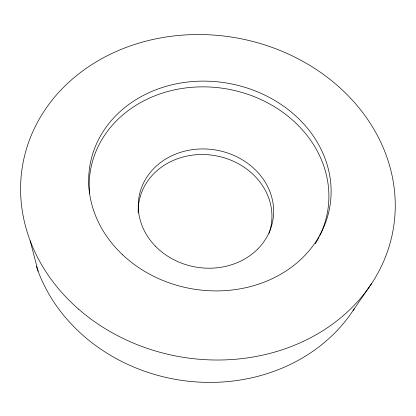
<?xml version="1.0" encoding="UTF-8"?>
<svg xmlns="http://www.w3.org/2000/svg" width="416" height="416" viewBox="0 0 416 416"><rect width="100%" height="100%" fill="white"/><g stroke="black" fill="none" stroke-linecap="round" stroke-linejoin="round"><path stroke-width="0.62" d="M353.07 310.534L371.524 283.676M30.17 240.739L38.106 271.232M354.494 308.344A174.122 153.608 9.9 0 1 184.184 380.713A174.122 153.608 9.9 0 1 36.348 266.282M138.221 212.945A67.106 58.88 9.9 0 1 213.876 155.433A67.106 58.88 9.9 0 1 269.022 233.438M89.513 193.721A120.338 103.568 9.9 0 1 228.062 89.149A120.338 103.568 9.9 0 1 319.608 235.992M319.03 237.141A120.338 103.568 9.9 0 1 315.234 243.87M78.655 309.208A188.053 161.912 9.9 0 0 389.974 243.63A188.053 161.912 9.9 0 0 155.147 38.995A188.053 161.912 9.9 0 0 78.655 309.208M155.501 246.262A67.928 59.368 9.9 0 0 270.26 229.757A67.928 59.368 9.9 0 0 192.093 149.698A67.928 59.368 9.9 0 0 155.501 246.262M122.616 254.784A121.711 104.343 9.9 0 0 326.399 220.246A121.711 104.343 9.9 0 0 180.653 83.034A121.711 104.343 9.9 0 0 122.616 254.784"/></g></svg>
